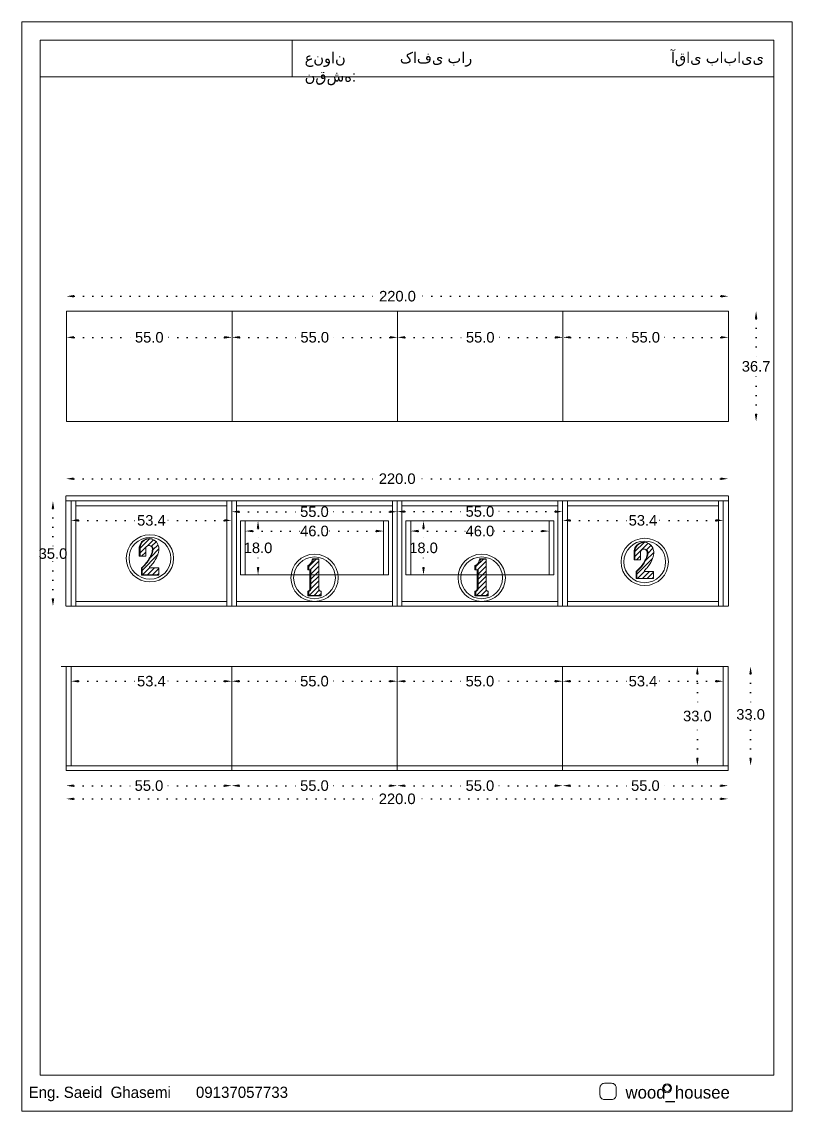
# Model space of a CAD drawing. Header units: inches. Extents: x -19 to 1866, y -551 to 977.
# Drawn here: x 408 to 664.1, y -473.8 to -111.6 of the extents above; entities that cross this region are included whole.
import ezdxf

# ---------------------------------------------------------------- set-up
doc = ezdxf.new("R2010")
doc.units = ezdxf.units.IN
doc.header["$MEASUREMENT"] = 0
doc.linetypes.add('ACAD_ISO07W100', pattern=[3, 0, -3])
doc.styles.get("Standard").update_dxf_attribs({"font": 'arial.ttf'})
doc.dimstyles.get("Standard").update_dxf_attribs({"dimtxt": 3.5, "dimasz": 2.5, "dimexe": 0.18, "dimexo": 0.0625, "dimgap": 0.09, "dimtad": 0, "dimtih": 1, "dimtoh": 1, "dimdec": 1, "dimzin": 0, "dimdsep": 46, "dimtxsty": 'Standard', "dimcen": 0.09, "dimse1": 1, "dimse2": 1, "dimadec": 0, "dimazin": 0, "dimtfac": 1, "dimtdec": 1, "dimtix": 1, "dimtofl": 0, "dimtmove": 0, "dimatfit": 3, "dimfxl": 1, "dimtolj": 1, "dimtzin": 0, "dimarcsym": 0})

# ---------------------------------------------------------------- blocks, each defined once
blk = doc.blocks.new('*D97')
at = {"color": 0, "linetype": 'ACAD_ISO07W100', "lineweight": -2, "transparency": 16777216}
for p, q in [((632.55, -328.42), (632.55, -340.54)), ((632.55, -356.42), (632.55, -344.3))]:
    blk.add_line(p, q, dxfattribs=at)
at = {"color": 0, "transparency": 16777216}
for points in [[(632.13, -328.42), (632.96, -328.42), (632.55, -325.92)], [(632.13, -356.42), (632.96, -356.42), (632.55, -358.92)]]:
    blk.add_solid(points, dxfattribs=at)
at = {"layer": 'Defpoints', "color": 0, "transparency": 16777216}
for p in [(642.77, -325.92), (632.55, -358.92), (642.77, -358.92)]:
    blk.add_point(p, dxfattribs=at)
at = {"color": 0, "lineweight": 20, "transparency": 16777216, "insert": (632.55, -342.42), "char_height": 3.5, "attachment_point": 5}
blk.add_mtext('\\A1;33.0', dxfattribs=at)
blk = doc.blocks.new('*D98')
at = {"color": 0, "linetype": 'ACAD_ISO07W100', "lineweight": -2, "transparency": 16777216}
for p, q in [((650.24, -328.42), (650.24, -339.99)), ((650.24, -356.42), (650.24, -343.75))]:
    blk.add_line(p, q, dxfattribs=at)
at = {"color": 0, "transparency": 16777216}
for points in [[(649.83, -328.42), (650.66, -328.42), (650.24, -325.92)], [(649.83, -356.42), (650.66, -356.42), (650.24, -358.92)]]:
    blk.add_solid(points, dxfattribs=at)
at = {"layer": 'Defpoints', "color": 0, "transparency": 16777216}
for p in [(642.77, -325.92), (642.77, -358.92), (650.24, -358.92)]:
    blk.add_point(p, dxfattribs=at)
at = {"color": 0, "lineweight": 20, "transparency": 16777216, "insert": (650.24, -341.87), "char_height": 3.5, "attachment_point": 5}
blk.add_mtext('\\A1;33.0', dxfattribs=at)
blk = doc.blocks.new('*D99')
at = {"color": 0, "linetype": 'ACAD_ISO07W100', "lineweight": -2, "transparency": 16777216}
for p, q in [((425.27, -263.53), (526.75, -263.53)), ((640.27, -263.53), (538.79, -263.53))]:
    blk.add_line(p, q, dxfattribs=at)
at = {"color": 0, "transparency": 16777216}
for points in [[(425.27, -263.11), (425.27, -263.95), (422.77, -263.53)], [(640.27, -263.11), (640.27, -263.95), (642.77, -263.53)]]:
    blk.add_solid(points, dxfattribs=at)
at = {"layer": 'Defpoints', "color": 0, "transparency": 16777216}
for p in [(642.77, -263.53), (422.77, -269.22), (642.77, -269.22)]:
    blk.add_point(p, dxfattribs=at)
at = {"color": 0, "lineweight": 20, "transparency": 16777216, "insert": (532.77, -263.53), "char_height": 3.5, "attachment_point": 5}
blk.add_mtext('\\A1;220.0', dxfattribs=at)
blk = doc.blocks.new('*D103')
at = {"color": 0, "linetype": 'ACAD_ISO07W100', "lineweight": -2, "transparency": 16777216}
for p, q in [((418.36, -273.42), (418.36, -286.54)), ((418.36, -303.42), (418.36, -290.3))]:
    blk.add_line(p, q, dxfattribs=at)
at = {"color": 0, "transparency": 16777216}
for points in [[(417.94, -273.42), (418.77, -273.42), (418.36, -270.92)], [(417.94, -303.42), (418.77, -303.42), (418.36, -305.92)]]:
    blk.add_solid(points, dxfattribs=at)
at = {"layer": 'Defpoints', "color": 0, "transparency": 16777216}
for p in [(418.36, -270.92), (422.67, -270.92), (422.67, -305.92)]:
    blk.add_point(p, dxfattribs=at)
at = {"color": 0, "lineweight": 20, "transparency": 16777216, "insert": (418.36, -288.42), "char_height": 3.5, "attachment_point": 5}
blk.add_mtext('\\A1;35.0', dxfattribs=at)
blk = doc.blocks.new('*D104')
at = {"color": 0, "linetype": 'ACAD_ISO07W100', "lineweight": -2, "transparency": 16777216}
for p, q in [((425.27, -369.95), (526.75, -369.95)), ((640.27, -369.95), (538.79, -369.95))]:
    blk.add_line(p, q, dxfattribs=at)
at = {"color": 0, "transparency": 16777216}
for points in [[(425.27, -369.53), (425.27, -370.36), (422.77, -369.95)], [(640.27, -369.53), (640.27, -370.36), (642.77, -369.95)]]:
    blk.add_solid(points, dxfattribs=at)
at = {"layer": 'Defpoints', "color": 0, "transparency": 16777216}
for p in [(422.77, -360.52), (642.77, -360.52), (642.77, -369.95)]:
    blk.add_point(p, dxfattribs=at)
at = {"color": 0, "lineweight": 20, "transparency": 16777216, "insert": (532.77, -369.95), "char_height": 3.5, "attachment_point": 5}
blk.add_mtext('\\A1;220.0', dxfattribs=at)
blk = doc.blocks.new('*D105')
at = {"color": 0, "linetype": 'ACAD_ISO07W100', "lineweight": -2, "transparency": 16777216}
for p, q in [((590.27, -277.37), (609.84, -277.37)), ((638.67, -277.37), (619.1, -277.37))]:
    blk.add_line(p, q, dxfattribs=at)
at = {"color": 0, "transparency": 16777216}
for points in [[(590.27, -276.95), (590.27, -277.78), (587.77, -277.37)], [(638.67, -276.95), (638.67, -277.78), (641.17, -277.37)]]:
    blk.add_solid(points, dxfattribs=at)
at = {"layer": 'Defpoints', "color": 0, "transparency": 16777216}
for p in [(587.77, -270.92), (641.17, -270.92), (641.17, -277.37)]:
    blk.add_point(p, dxfattribs=at)
at = {"color": 0, "lineweight": 20, "transparency": 16777216, "insert": (614.47, -277.37), "char_height": 3.5, "attachment_point": 5}
blk.add_mtext('\\A1;53.4', dxfattribs=at)
blk = doc.blocks.new('*D106')
at = {"color": 0, "linetype": 'ACAD_ISO07W100', "lineweight": -2, "transparency": 16777216}
for p, q in [((426.87, -277.37), (446.44, -277.37)), ((475.27, -277.37), (455.7, -277.37))]:
    blk.add_line(p, q, dxfattribs=at)
at = {"color": 0, "transparency": 16777216}
for points in [[(426.87, -276.95), (426.87, -277.78), (424.37, -277.37)], [(475.27, -276.95), (475.27, -277.78), (477.77, -277.37)]]:
    blk.add_solid(points, dxfattribs=at)
at = {"layer": 'Defpoints', "color": 0, "transparency": 16777216}
for p in [(424.37, -270.92), (477.77, -270.92), (424.37, -277.37)]:
    blk.add_point(p, dxfattribs=at)
at = {"color": 0, "lineweight": 20, "transparency": 16777216, "insert": (451.07, -277.37), "char_height": 3.5, "attachment_point": 5}
blk.add_mtext('\\A1;53.4', dxfattribs=at)
blk = doc.blocks.new('*D107')
at = {"color": 0, "linetype": 'ACAD_ISO07W100', "lineweight": -2, "transparency": 16777216}
for p, q in [((480.27, -274.49), (500.64, -274.49)), ((530.27, -274.49), (509.9, -274.49))]:
    blk.add_line(p, q, dxfattribs=at)
at = {"color": 0, "transparency": 16777216}
for points in [[(480.27, -274.08), (480.27, -274.91), (477.77, -274.49)], [(530.27, -274.08), (530.27, -274.91), (532.77, -274.49)]]:
    blk.add_solid(points, dxfattribs=at)
at = {"layer": 'Defpoints', "color": 0, "transparency": 16777216}
for p in [(477.77, -270.92), (532.77, -270.92), (532.77, -274.49)]:
    blk.add_point(p, dxfattribs=at)
at = {"color": 0, "lineweight": 20, "transparency": 16777216, "insert": (505.27, -274.49), "char_height": 3.5, "attachment_point": 5}
blk.add_mtext('\\A1;55.0', dxfattribs=at)
blk = doc.blocks.new('*D108')
at = {"color": 0, "linetype": 'ACAD_ISO07W100', "lineweight": -2, "transparency": 16777216}
for p, q in [((535.27, -274.44), (555.64, -274.44)), ((585.27, -274.44), (564.9, -274.44))]:
    blk.add_line(p, q, dxfattribs=at)
at = {"color": 0, "transparency": 16777216}
for points in [[(535.27, -274.03), (535.27, -274.86), (532.77, -274.44)], [(585.27, -274.03), (585.27, -274.86), (587.77, -274.44)]]:
    blk.add_solid(points, dxfattribs=at)
at = {"layer": 'Defpoints', "color": 0, "transparency": 16777216}
for p in [(532.77, -270.92), (587.77, -270.92), (587.77, -274.44)]:
    blk.add_point(p, dxfattribs=at)
at = {"color": 0, "lineweight": 20, "transparency": 16777216, "insert": (560.27, -274.44), "char_height": 3.5, "attachment_point": 5}
blk.add_mtext('\\A1;55.0', dxfattribs=at)
blk = doc.blocks.new('*D109')
at = {"color": 0, "linetype": 'ACAD_ISO07W100', "lineweight": -2, "transparency": 16777216}
for p, q in [((486.52, -280.02), (486.52, -284.65)), ((486.52, -293.02), (486.52, -288.4))]:
    blk.add_line(p, q, dxfattribs=at)
at = {"color": 0, "transparency": 16777216}
for points in [[(486.11, -280.02), (486.94, -280.02), (486.52, -277.52)], [(486.11, -293.02), (486.94, -293.02), (486.52, -295.52)]]:
    blk.add_solid(points, dxfattribs=at)
at = {"layer": 'Defpoints', "color": 0, "transparency": 16777216}
for p in [(482.27, -277.52), (486.52, -277.52), (482.27, -295.52)]:
    blk.add_point(p, dxfattribs=at)
at = {"color": 0, "lineweight": 20, "transparency": 16777216, "insert": (486.52, -286.52), "char_height": 3.5, "attachment_point": 5}
blk.add_mtext('\\A1;18.0', dxfattribs=at)
blk = doc.blocks.new('*D110')
at = {"color": 0, "linetype": 'ACAD_ISO07W100', "lineweight": -2, "transparency": 16777216}
for p, q in [((484.77, -280.92), (500.57, -280.92)), ((525.77, -280.92), (509.97, -280.92))]:
    blk.add_line(p, q, dxfattribs=at)
at = {"color": 0, "transparency": 16777216}
for points in [[(484.77, -280.5), (484.77, -281.33), (482.27, -280.92)], [(525.77, -280.5), (525.77, -281.33), (528.27, -280.92)]]:
    blk.add_solid(points, dxfattribs=at)
at = {"layer": 'Defpoints', "color": 0, "transparency": 16777216}
for p in [(482.27, -277.52), (528.27, -277.52), (528.27, -280.92)]:
    blk.add_point(p, dxfattribs=at)
at = {"color": 0, "lineweight": 20, "transparency": 16777216, "insert": (505.27, -280.92), "char_height": 3.5, "attachment_point": 5}
blk.add_mtext('\\A1;46.0', dxfattribs=at)
blk = doc.blocks.new('*D111')
at = {"color": 0, "linetype": 'ACAD_ISO07W100', "lineweight": -2, "transparency": 16777216}
for p, q in [((541.52, -280.02), (541.52, -284.65)), ((541.52, -293.02), (541.52, -288.4))]:
    blk.add_line(p, q, dxfattribs=at)
at = {"color": 0, "transparency": 16777216}
for points in [[(541.11, -280.02), (541.94, -280.02), (541.52, -277.52)], [(541.11, -293.02), (541.94, -293.02), (541.52, -295.52)]]:
    blk.add_solid(points, dxfattribs=at)
at = {"layer": 'Defpoints', "color": 0, "transparency": 16777216}
for p in [(537.27, -277.52), (541.52, -277.52), (537.27, -295.52)]:
    blk.add_point(p, dxfattribs=at)
at = {"color": 0, "lineweight": 20, "transparency": 16777216, "insert": (541.52, -286.52), "char_height": 3.5, "attachment_point": 5}
blk.add_mtext('\\A1;18.0', dxfattribs=at)
blk = doc.blocks.new('*D112')
at = {"color": 0, "linetype": 'ACAD_ISO07W100', "lineweight": -2, "transparency": 16777216}
for p, q in [((539.77, -280.92), (555.57, -280.92)), ((580.77, -280.92), (564.97, -280.92))]:
    blk.add_line(p, q, dxfattribs=at)
at = {"color": 0, "transparency": 16777216}
for points in [[(539.77, -280.5), (539.77, -281.33), (537.27, -280.92)], [(580.77, -280.5), (580.77, -281.33), (583.27, -280.92)]]:
    blk.add_solid(points, dxfattribs=at)
at = {"layer": 'Defpoints', "color": 0, "transparency": 16777216}
for p in [(537.27, -277.52), (583.27, -277.52), (583.27, -280.92)]:
    blk.add_point(p, dxfattribs=at)
at = {"color": 0, "lineweight": 20, "transparency": 16777216, "insert": (560.27, -280.92), "char_height": 3.5, "attachment_point": 5}
blk.add_mtext('\\A1;46.0', dxfattribs=at)
blk = doc.blocks.new('*D113')
at = {"color": 0, "linetype": 'ACAD_ISO07W100', "lineweight": -2, "transparency": 16777216}
for p, q in [((426.87, -330.83), (446.44, -330.83)), ((475.27, -330.83), (455.7, -330.83))]:
    blk.add_line(p, q, dxfattribs=at)
at = {"color": 0, "transparency": 16777216}
for points in [[(426.87, -330.42), (426.87, -331.25), (424.37, -330.83)], [(475.27, -330.42), (475.27, -331.25), (477.77, -330.83)]]:
    blk.add_solid(points, dxfattribs=at)
at = {"layer": 'Defpoints', "color": 0, "transparency": 16777216}
for p in [(424.37, -325.92), (477.77, -325.92), (477.77, -330.83)]:
    blk.add_point(p, dxfattribs=at)
at = {"color": 0, "lineweight": 20, "transparency": 16777216, "insert": (451.07, -330.83), "char_height": 3.5, "attachment_point": 5}
blk.add_mtext('\\A1;53.4', dxfattribs=at)
blk = doc.blocks.new('*D114')
at = {"color": 0, "linetype": 'ACAD_ISO07W100', "lineweight": -2, "transparency": 16777216}
for p, q in [((480.27, -330.83), (500.64, -330.83)), ((530.27, -330.83), (509.9, -330.83))]:
    blk.add_line(p, q, dxfattribs=at)
at = {"color": 0, "transparency": 16777216}
for points in [[(480.27, -330.42), (480.27, -331.25), (477.77, -330.83)], [(530.27, -330.42), (530.27, -331.25), (532.77, -330.83)]]:
    blk.add_solid(points, dxfattribs=at)
at = {"layer": 'Defpoints', "color": 0, "transparency": 16777216}
for p in [(477.77, -325.92), (532.77, -325.92), (532.77, -330.83)]:
    blk.add_point(p, dxfattribs=at)
at = {"color": 0, "lineweight": 20, "transparency": 16777216, "insert": (505.27, -330.83), "char_height": 3.5, "attachment_point": 5}
blk.add_mtext('\\A1;55.0', dxfattribs=at)
blk = doc.blocks.new('*D115')
at = {"color": 0, "linetype": 'ACAD_ISO07W100', "lineweight": -2, "transparency": 16777216}
for p, q in [((535.27, -330.83), (555.64, -330.83)), ((585.27, -330.83), (564.9, -330.83))]:
    blk.add_line(p, q, dxfattribs=at)
at = {"color": 0, "transparency": 16777216}
for points in [[(535.27, -330.42), (535.27, -331.25), (532.77, -330.83)], [(585.27, -330.42), (585.27, -331.25), (587.77, -330.83)]]:
    blk.add_solid(points, dxfattribs=at)
at = {"layer": 'Defpoints', "color": 0, "transparency": 16777216}
for p in [(532.77, -325.92), (587.77, -325.92), (587.77, -330.83)]:
    blk.add_point(p, dxfattribs=at)
at = {"color": 0, "lineweight": 20, "transparency": 16777216, "insert": (560.27, -330.83), "char_height": 3.5, "attachment_point": 5}
blk.add_mtext('\\A1;55.0', dxfattribs=at)
blk = doc.blocks.new('*D116')
at = {"color": 0, "linetype": 'ACAD_ISO07W100', "lineweight": -2, "transparency": 16777216}
for p, q in [((590.27, -330.83), (609.84, -330.83)), ((638.67, -330.83), (619.1, -330.83))]:
    blk.add_line(p, q, dxfattribs=at)
at = {"color": 0, "transparency": 16777216}
for points in [[(590.27, -330.42), (590.27, -331.25), (587.77, -330.83)], [(638.67, -330.42), (638.67, -331.25), (641.17, -330.83)]]:
    blk.add_solid(points, dxfattribs=at)
at = {"layer": 'Defpoints', "color": 0, "transparency": 16777216}
for p in [(587.77, -325.92), (641.17, -325.92), (641.17, -330.83)]:
    blk.add_point(p, dxfattribs=at)
at = {"color": 0, "lineweight": 20, "transparency": 16777216, "insert": (614.47, -330.83), "char_height": 3.5, "attachment_point": 5}
blk.add_mtext('\\A1;53.4', dxfattribs=at)
blk = doc.blocks.new('*D117')
at = {"color": 0, "linetype": 'ACAD_ISO07W100', "lineweight": -2, "transparency": 16777216}
for p, q in [((425.27, -365.56), (445.64, -365.56)), ((475.27, -365.56), (454.9, -365.56))]:
    blk.add_line(p, q, dxfattribs=at)
at = {"color": 0, "transparency": 16777216}
for points in [[(425.27, -365.14), (425.27, -365.98), (422.77, -365.56)], [(475.27, -365.14), (475.27, -365.98), (477.77, -365.56)]]:
    blk.add_solid(points, dxfattribs=at)
at = {"layer": 'Defpoints', "color": 0, "transparency": 16777216}
for p in [(422.77, -358.92), (477.77, -360.52), (477.77, -365.56)]:
    blk.add_point(p, dxfattribs=at)
at = {"color": 0, "lineweight": 20, "transparency": 16777216, "insert": (450.27, -365.56), "char_height": 3.5, "attachment_point": 5}
blk.add_mtext('\\A1;55.0', dxfattribs=at)
blk = doc.blocks.new('*D118')
at = {"color": 0, "linetype": 'ACAD_ISO07W100', "lineweight": -2, "transparency": 16777216}
for p, q in [((480.27, -365.56), (500.64, -365.56)), ((530.27, -365.56), (509.9, -365.56))]:
    blk.add_line(p, q, dxfattribs=at)
at = {"color": 0, "transparency": 16777216}
for points in [[(480.27, -365.14), (480.27, -365.98), (477.77, -365.56)], [(530.27, -365.14), (530.27, -365.98), (532.77, -365.56)]]:
    blk.add_solid(points, dxfattribs=at)
at = {"layer": 'Defpoints', "color": 0, "transparency": 16777216}
for p in [(477.77, -360.52), (532.77, -360.52), (532.77, -365.56)]:
    blk.add_point(p, dxfattribs=at)
at = {"color": 0, "lineweight": 20, "transparency": 16777216, "insert": (505.27, -365.56), "char_height": 3.5, "attachment_point": 5}
blk.add_mtext('\\A1;55.0', dxfattribs=at)
blk = doc.blocks.new('*D119')
at = {"color": 0, "linetype": 'ACAD_ISO07W100', "lineweight": -2, "transparency": 16777216}
for p, q in [((535.27, -365.56), (555.64, -365.56)), ((585.27, -365.56), (564.9, -365.56))]:
    blk.add_line(p, q, dxfattribs=at)
at = {"color": 0, "transparency": 16777216}
for points in [[(535.27, -365.14), (535.27, -365.98), (532.77, -365.56)], [(585.27, -365.14), (585.27, -365.98), (587.77, -365.56)]]:
    blk.add_solid(points, dxfattribs=at)
at = {"layer": 'Defpoints', "color": 0, "transparency": 16777216}
for p in [(532.77, -360.52), (587.77, -360.52), (587.77, -365.56)]:
    blk.add_point(p, dxfattribs=at)
at = {"color": 0, "lineweight": 20, "transparency": 16777216, "insert": (560.27, -365.56), "char_height": 3.5, "attachment_point": 5}
blk.add_mtext('\\A1;55.0', dxfattribs=at)
blk = doc.blocks.new('*D120')
at = {"color": 0, "linetype": 'ACAD_ISO07W100', "lineweight": -2, "transparency": 16777216}
for p, q in [((590.27, -365.56), (610.64, -365.56)), ((640.27, -365.56), (619.9, -365.56))]:
    blk.add_line(p, q, dxfattribs=at)
at = {"color": 0, "transparency": 16777216}
for points in [[(590.27, -365.14), (590.27, -365.98), (587.77, -365.56)], [(640.27, -365.14), (640.27, -365.98), (642.77, -365.56)]]:
    blk.add_solid(points, dxfattribs=at)
at = {"layer": 'Defpoints', "color": 0, "transparency": 16777216}
for p in [(587.77, -360.52), (642.77, -360.52), (642.77, -365.56)]:
    blk.add_point(p, dxfattribs=at)
at = {"color": 0, "lineweight": 20, "transparency": 16777216, "insert": (615.27, -365.56), "char_height": 3.5, "attachment_point": 5}
blk.add_mtext('\\A1;55.0', dxfattribs=at)
blk = doc.blocks.new('*D129')
at = {"color": 0, "linetype": 'ACAD_ISO07W100', "lineweight": -2, "transparency": 16777216}
for p, q in [((425.37, -216.52), (445.74, -216.52)), ((475.37, -216.52), (455, -216.52))]:
    blk.add_line(p, q, dxfattribs=at)
at = {"color": 0, "transparency": 16777216}
for points in [[(425.37, -216.1), (425.37, -216.93), (422.87, -216.52)], [(475.37, -216.1), (475.37, -216.93), (477.87, -216.52)]]:
    blk.add_solid(points, dxfattribs=at)
at = {"layer": 'Defpoints', "color": 0, "transparency": 16777216}
for p in [(422.87, -207.82), (477.87, -207.82), (477.87, -216.52)]:
    blk.add_point(p, dxfattribs=at)
at = {"color": 0, "lineweight": 20, "transparency": 16777216, "insert": (450.37, -216.52), "char_height": 3.5, "attachment_point": 5}
blk.add_mtext('\\A1;55.0', dxfattribs=at)
blk = doc.blocks.new('*D130')
at = {"color": 0, "linetype": 'ACAD_ISO07W100', "lineweight": -2, "transparency": 16777216}
for p, q in [((480.37, -216.52), (500.74, -216.52)), ((530.37, -216.52), (510, -216.52))]:
    blk.add_line(p, q, dxfattribs=at)
at = {"color": 0, "transparency": 16777216}
for points in [[(480.37, -216.1), (480.37, -216.93), (477.87, -216.52)], [(530.37, -216.1), (530.37, -216.93), (532.87, -216.52)]]:
    blk.add_solid(points, dxfattribs=at)
at = {"layer": 'Defpoints', "color": 0, "transparency": 16777216}
for p in [(477.87, -207.82), (532.87, -207.82), (477.87, -216.52)]:
    blk.add_point(p, dxfattribs=at)
at = {"color": 0, "lineweight": 20, "transparency": 16777216, "insert": (505.37, -216.52), "char_height": 3.5, "attachment_point": 5}
blk.add_mtext('\\A1;55.0', dxfattribs=at)
blk = doc.blocks.new('*D131')
at = {"color": 0, "linetype": 'ACAD_ISO07W100', "lineweight": -2, "transparency": 16777216}
for p, q in [((535.37, -216.52), (555.74, -216.52)), ((585.37, -216.52), (565, -216.52))]:
    blk.add_line(p, q, dxfattribs=at)
at = {"color": 0, "transparency": 16777216}
for points in [[(535.37, -216.1), (535.37, -216.93), (532.87, -216.52)], [(585.37, -216.1), (585.37, -216.93), (587.87, -216.52)]]:
    blk.add_solid(points, dxfattribs=at)
at = {"layer": 'Defpoints', "color": 0, "transparency": 16777216}
for p in [(532.87, -207.82), (587.87, -207.82), (532.87, -216.52)]:
    blk.add_point(p, dxfattribs=at)
at = {"color": 0, "lineweight": 20, "transparency": 16777216, "insert": (560.37, -216.52), "char_height": 3.5, "attachment_point": 5}
blk.add_mtext('\\A1;55.0', dxfattribs=at)
blk = doc.blocks.new('*D132')
at = {"color": 0, "linetype": 'ACAD_ISO07W100', "lineweight": -2, "transparency": 16777216}
for p, q in [((590.37, -216.52), (610.74, -216.52)), ((640.37, -216.52), (620, -216.52))]:
    blk.add_line(p, q, dxfattribs=at)
at = {"color": 0, "transparency": 16777216}
for points in [[(590.37, -216.1), (590.37, -216.93), (587.87, -216.52)], [(640.37, -216.1), (640.37, -216.93), (642.87, -216.52)]]:
    blk.add_solid(points, dxfattribs=at)
at = {"layer": 'Defpoints', "color": 0, "transparency": 16777216}
for p in [(587.87, -207.82), (642.87, -207.82), (642.87, -216.52)]:
    blk.add_point(p, dxfattribs=at)
at = {"color": 0, "lineweight": 20, "transparency": 16777216, "insert": (615.37, -216.52), "char_height": 3.5, "attachment_point": 5}
blk.add_mtext('\\A1;55.0', dxfattribs=at)
blk = doc.blocks.new('*D133')
at = {"color": 0, "linetype": 'ACAD_ISO07W100', "lineweight": -2, "transparency": 16777216}
for p, q in [((652.07, -210.32), (652.07, -224.3)), ((652.07, -242.02), (652.07, -228.05))]:
    blk.add_line(p, q, dxfattribs=at)
at = {"color": 0, "transparency": 16777216}
for points in [[(651.65, -210.32), (652.48, -210.32), (652.07, -207.82)], [(651.65, -242.02), (652.48, -242.02), (652.07, -244.52)]]:
    blk.add_solid(points, dxfattribs=at)
at = {"layer": 'Defpoints', "color": 0, "transparency": 16777216}
for p in [(642.87, -207.82), (652.07, -207.82), (642.87, -244.52)]:
    blk.add_point(p, dxfattribs=at)
at = {"color": 0, "lineweight": 20, "transparency": 16777216, "insert": (652.07, -226.17), "char_height": 3.5, "attachment_point": 5}
blk.add_mtext('\\A1;36.7', dxfattribs=at)
blk = doc.blocks.new('*D134')
at = {"color": 0, "linetype": 'ACAD_ISO07W100', "lineweight": -2, "transparency": 16777216}
for p, q in [((425.37, -202.85), (526.85, -202.85)), ((640.37, -202.85), (538.89, -202.85))]:
    blk.add_line(p, q, dxfattribs=at)
at = {"color": 0, "transparency": 16777216}
for points in [[(425.37, -202.44), (425.37, -203.27), (422.87, -202.85)], [(640.37, -202.44), (640.37, -203.27), (642.87, -202.85)]]:
    blk.add_solid(points, dxfattribs=at)
at = {"layer": 'Defpoints', "color": 0, "transparency": 16777216}
for p in [(642.87, -202.85), (422.87, -207.82), (642.87, -207.82)]:
    blk.add_point(p, dxfattribs=at)
at = {"color": 0, "lineweight": 20, "transparency": 16777216, "insert": (532.87, -202.85), "char_height": 3.5, "attachment_point": 5}
blk.add_mtext('\\A1;220.0', dxfattribs=at)

msp = doc.modelspace()

# ---------------------------------------------------------------- hatches: boundary and pattern name
at = {"lineweight": 20}
h = msp.add_hatch(dxfattribs=at)
h.set_pattern_fill('ANSI31', color=256, scale=9.218651)
h.set_pattern_definition([(45, (-278.4544, 255.5321), (-0.8148213, 0.8148213), [])])
h.paths.add_polyline_path([(453.5, -293.19), (450.47, -293.19), (450.47, -292.84), (450.78, -292.54), (451.07, -292.23), (451.36, -291.91), (451.63, -291.58), (451.89, -291.24), (452.13, -290.88), (452.36, -290.52), (452.57, -290.15), (452.77, -289.77), (452.95, -289.38), (453.12, -288.98), (453.17, -288.83), (453.27, -288.58), (453.35, -288.33), (453.41, -288.07), (453.47, -287.81), (453.51, -287.55), (453.54, -287.29), (453.55, -287.02), (453.55, -286.76), (453.53, -286.5), (453.5, -286.23), (453.25, -285.34), (452.75, -284.55), (452.05, -283.93), (451.29, -283.58), (450.49, -283.47), (449.58, -283.6), (448.74, -283.99), (448.04, -284.59), (447.55, -285.37), (447.29, -286.26), (447.3, -287.19), (447.3, -289.31), (449.2, -289.31), (449.2, -286.52), (449.38, -286.18), (449.63, -285.94), (449.94, -285.79), (450.28, -285.73), (450.49, -285.77), (450.62, -285.79), (450.62, -285.79), (450.83, -285.82), (451.13, -285.97), (451.37, -286.21), (451.53, -286.51), (451.6, -286.85), (451.6, -287.06), (451.59, -287.28), (451.56, -287.49), (451.53, -287.71), (451.49, -287.92), (451.44, -288.13), (451.38, -288.33), (451.31, -288.54), (451.23, -288.74), (451.14, -288.93), (451.04, -289.16), (450.83, -289.57), (450.61, -289.97), (450.37, -290.37), (450.12, -290.75), (449.85, -291.13), (449.57, -291.5), (449.27, -291.85), (448.97, -292.2), (448.65, -292.53), (448.32, -292.85), (447.97, -293.16), (447.97, -295.51), (453.5, -295.51)])
h = msp.add_hatch(dxfattribs=at)
h.set_pattern_fill('ANSI31', color=256, scale=9.218651)
h.set_pattern_definition([(45, (-113.9599, 254.3544), (-0.8148213, 0.8148213), [])])
h.paths.add_polyline_path([(618, -294.37), (614.96, -294.37), (614.96, -294.01), (615.27, -293.72), (615.57, -293.41), (615.85, -293.09), (616.12, -292.76), (616.38, -292.41), (616.62, -292.06), (616.85, -291.7), (617.07, -291.33), (617.26, -290.95), (617.45, -290.56), (617.61, -290.16), (617.67, -290.01), (617.76, -289.76), (617.84, -289.51), (617.91, -289.25), (617.96, -288.99), (618, -288.73), (618.03, -288.47), (618.04, -288.2), (618.04, -287.94), (618.03, -287.67), (618, -287.41), (617.74, -286.51), (617.24, -285.73), (616.54, -285.11), (615.78, -284.76), (614.98, -284.65), (614.07, -284.78), (613.23, -285.16), (612.54, -285.77), (612.04, -286.55), (611.79, -287.44), (611.8, -288.36), (611.8, -290.49), (613.7, -290.49), (613.7, -287.69), (613.88, -287.36), (614.12, -287.12), (614.43, -286.96), (614.77, -286.91), (614.98, -286.95), (615.11, -286.96), (615.12, -286.97), (615.32, -287), (615.62, -287.15), (615.87, -287.39), (616.03, -287.69), (616.09, -288.03), (616.09, -288.24), (616.08, -288.46), (616.06, -288.67), (616.03, -288.88), (615.99, -289.1), (615.94, -289.3), (615.87, -289.51), (615.8, -289.71), (615.72, -289.91), (615.63, -290.11), (615.53, -290.33), (615.32, -290.75), (615.1, -291.15), (614.86, -291.54), (614.61, -291.93), (614.34, -292.31), (614.06, -292.67), (613.77, -293.03), (613.46, -293.37), (613.14, -293.71), (612.81, -294.03), (612.47, -294.33), (612.47, -296.68), (618, -296.68)])
h = msp.add_hatch(dxfattribs=at)
h.set_pattern_fill('ANSI31', color=256, scale=9.218651)
h.set_pattern_definition([(45, (-242.491, 248.8321), (-0.8148213, 0.8148213), [])])
h.paths.add_polyline_path([(507.28, -300.92), (507.18, -300.88), (507.1, -300.82), (507.02, -300.76), (506.95, -300.69), (506.89, -300.61), (506.84, -300.52), (506.8, -300.43), (506.77, -300.33), (506.75, -300.24), (506.75, -300.14), (506.75, -290.21), (504.88, -290.21), (504.86, -290.44), (504.81, -290.67), (504.74, -290.89), (504.66, -291.11), (504.55, -291.32), (504.43, -291.52), (504.29, -291.71), (504.13, -291.88), (503.96, -292.04), (503.78, -292.19), (503.59, -292.32), (503.38, -292.43), (503.38, -293.83), (503.79, -293.83), (504.1, -293.86), (504.1, -300.1), (504.08, -300.19), (504.06, -300.29), (504.03, -300.38), (503.98, -300.47), (503.93, -300.55), (503.87, -300.63), (503.81, -300.7), (503.73, -300.76), (503.65, -300.81), (503.57, -300.86), (503.48, -300.9), (503.38, -300.92), (503.38, -302.35), (507.47, -302.35), (507.47, -300.97), (507.37, -300.95)])
h = msp.add_hatch(dxfattribs=at)
h.set_pattern_fill('ANSI31', color=256, scale=9.218651)
h.set_pattern_definition([(45, (-186.9299, 248.8321), (-0.8148213, 0.8148213), [])])
h.paths.add_polyline_path([(562.84, -300.92), (562.75, -300.88), (562.66, -300.82), (562.58, -300.76), (562.51, -300.69), (562.45, -300.61), (562.4, -300.52), (562.36, -300.43), (562.33, -300.33), (562.31, -300.24), (562.31, -300.14), (562.31, -290.21), (560.45, -290.21), (560.42, -290.44), (560.37, -290.67), (560.3, -290.89), (560.22, -291.11), (560.11, -291.32), (559.99, -291.52), (559.85, -291.71), (559.7, -291.88), (559.53, -292.04), (559.34, -292.19), (559.15, -292.32), (558.94, -292.43), (558.94, -293.83), (559.35, -293.83), (559.66, -293.86), (559.66, -300.1), (559.64, -300.19), (559.62, -300.29), (559.59, -300.38), (559.55, -300.47), (559.49, -300.55), (559.43, -300.63), (559.37, -300.7), (559.29, -300.76), (559.21, -300.81), (559.13, -300.86), (559.04, -300.9), (558.94, -300.92), (558.94, -302.35), (563.03, -302.35), (563.03, -300.97), (562.93, -300.95)])

# ---------------------------------------------------------------- linework, layer by layer
for p, q in [((422.87, -207.82), (642.87, -207.82)), ((422.87, -244.52), (422.87, -207.82)), ((477.87, -244.52), (477.87, -207.82)), ((532.87, -244.52), (532.87, -207.82)), ((587.87, -244.52), (587.87, -207.82)), ((642.87, -207.82), (642.87, -244.52)), ((642.87, -244.52), (422.87, -244.52)), ((422.67, -305.92), (422.67, -269.22)), ((422.77, -269.22), (642.77, -269.22)), ((422.77, -270.92), (642.77, -270.92)), ((424.37, -305.92), (424.37, -270.92)), ((425.97, -305.92), (425.97, -270.92)), ((476.17, -305.92), (476.17, -270.92)), ((477.77, -305.92), (477.77, -270.92)), ((479.37, -305.92), (479.37, -270.92)), ((531.17, -305.92), (531.17, -270.92)), ((532.77, -305.92), (532.77, -270.92)), ((534.37, -305.92), (534.37, -270.92)), ((586.17, -305.92), (586.17, -270.92)), ((587.77, -305.92), (587.77, -270.92)), ((589.37, -305.92), (589.37, -270.92)), ((639.57, -270.92), (639.57, -305.92)), ((641.17, -270.92), (641.17, -305.92)), ((642.87, -269.22), (642.87, -305.92)), ((426.07, -272.52), (476.17, -272.52)), ((479.37, -272.52), (531.17, -272.52)), ((534.37, -272.52), (586.17, -272.52)), ((589.37, -272.52), (639.47, -272.52)), ((480.67, -277.52), (529.87, -277.52)), ((480.67, -295.52), (480.67, -277.52)), ((482.27, -295.52), (482.27, -277.52)), ((528.27, -295.52), (528.27, -277.52)), ((529.87, -295.52), (529.87, -277.52)), ((535.67, -277.52), (584.87, -277.52)), ((535.67, -295.52), (535.67, -277.52)), ((537.27, -295.52), (537.27, -277.52)), ((583.27, -295.52), (583.27, -277.52)), ((584.87, -295.52), (584.87, -277.52)), ((503.38, -292.43), (503.38, -293.83)), ((558.94, -292.43), (558.94, -293.83)), ((480.67, -295.52), (529.87, -295.52)), ((535.67, -295.52), (584.87, -295.52)), ((503.38, -302.35), (507.47, -302.35)), ((558.94, -302.35), (563.03, -302.35)), ((642.77, -305.92), (422.77, -305.92)), ((476.17, -304.32), (426.07, -304.32)), ((531.17, -304.32), (479.37, -304.32)), ((586.17, -304.32), (534.37, -304.32)), ((639.47, -304.32), (589.37, -304.32)), ((642.77, -325.92), (421.07, -325.92)), ((422.77, -360.52), (422.77, -325.92)), ((424.37, -358.92), (424.37, -325.92)), ((477.77, -360.52), (477.77, -325.92)), ((532.77, -360.52), (532.77, -325.92)), ((587.77, -360.52), (587.77, -325.92)), ((641.17, -325.92), (641.17, -358.92)), ((642.77, -325.92), (642.77, -360.52)), ((642.77, -358.92), (422.77, -358.92)), ((642.77, -360.52), (422.77, -360.52))]:
    msp.add_line(p, q, dxfattribs=at)
for points in [[(408, -111.62), (408, -473.78), (664.07, -473.78), (664.07, -111.62)], [(414.09, -117.71), (414.09, -461.85), (657.98, -461.85), (657.98, -117.71)], [(497.84, -129.91), (414.09, -129.91), (414.09, -117.71), (497.84, -117.71)], [(497.84, -129.91), (657.98, -129.91), (657.98, -117.71), (497.84, -117.71)]]:
    msp.add_lwpolyline(points, close=True, dxfattribs=at)
for points in [[(447.06, -289.31), (447.06, -287.16), (447.05, -286.23), (447.31, -285.34), (447.81, -284.55), (448.51, -283.93), (449.35, -283.54), (450.28, -283.41), (451.2, -283.54), (451.29, -283.58), (452.05, -283.93), (452.75, -284.55), (453.25, -285.34), (453.5, -286.23), (453.53, -286.5), (453.55, -286.76), (453.55, -287.02), (453.54, -287.29), (453.51, -287.55), (453.47, -287.81), (453.41, -288.07), (453.35, -288.33), (453.27, -288.58), (453.17, -288.83), (453.12, -288.98), (452.95, -289.38), (452.77, -289.77), (452.57, -290.15), (452.36, -290.52), (452.13, -290.88), (451.89, -291.24), (451.63, -291.58), (451.36, -291.91), (451.07, -292.23), (450.78, -292.54), (450.47, -292.84), (450.47, -293.19), (453.5, -293.19), (453.5, -295.51), (453.5, -295.57), (447.74, -295.57)], [(447.06, -289.31), (447.3, -289.31), (449.2, -289.31), (449.2, -286.58), (449.22, -286.48), (449.38, -286.18), (449.63, -285.94), (449.94, -285.79), (450.28, -285.73), (450.49, -285.77), (450.62, -285.79), (450.62, -285.79)], [(447.3, -289.31), (447.3, -287.19), (447.29, -286.26), (447.55, -285.37), (448.04, -284.59), (448.74, -283.99), (449.58, -283.6), (450.49, -283.47), (451.29, -283.58)], [(451.17, -286.18), (450.92, -285.94), (450.62, -285.79), (450.83, -285.82), (451.13, -285.97), (451.37, -286.21), (451.53, -286.51), (451.6, -286.85), (451.6, -287.06), (451.59, -287.28), (451.56, -287.49), (451.53, -287.71), (451.49, -287.92), (451.44, -288.13), (451.38, -288.33), (451.31, -288.54), (451.23, -288.74), (451.14, -288.93), (451.04, -289.16), (450.83, -289.57), (450.61, -289.97), (450.37, -290.37), (450.12, -290.75), (449.85, -291.13), (449.57, -291.5), (449.27, -291.85), (448.97, -292.2), (448.65, -292.53), (448.32, -292.85), (447.97, -293.16)], [(611.55, -290.49), (611.55, -288.34), (611.55, -287.41), (611.8, -286.51), (612.3, -285.73), (613, -285.11), (613.85, -284.72), (614.77, -284.59), (615.69, -284.72), (615.78, -284.76), (616.54, -285.11), (617.24, -285.73), (617.74, -286.51), (618, -287.41), (618.03, -287.67), (618.04, -287.94), (618.04, -288.2), (618.03, -288.47), (618, -288.73), (617.96, -288.99), (617.91, -289.25), (617.84, -289.51), (617.76, -289.76), (617.67, -290.01), (617.61, -290.16), (617.45, -290.56), (617.26, -290.95), (617.07, -291.33), (616.85, -291.7), (616.62, -292.06), (616.38, -292.41), (616.12, -292.76), (615.85, -293.09), (615.57, -293.41), (615.27, -293.72), (614.96, -294.01), (614.96, -294.37), (618, -294.37), (618, -296.68), (618, -296.74), (612.23, -296.74)], [(611.8, -290.49), (611.8, -288.36), (611.79, -287.44), (612.04, -286.55), (612.54, -285.77), (613.23, -285.16), (614.07, -284.78), (614.98, -284.65), (615.78, -284.76)], [(451.17, -286.18), (451.33, -286.48), (451.39, -286.82), (451.39, -287.04), (451.38, -287.26), (451.36, -287.47), (451.33, -287.69), (451.29, -287.9), (451.24, -288.12), (451.18, -288.32), (451.1, -288.53), (451.02, -288.73), (450.93, -288.93), (450.83, -289.15), (450.62, -289.57), (450.39, -289.98), (450.15, -290.38), (449.9, -290.77), (449.63, -291.15), (449.35, -291.52), (449.05, -291.88), (448.74, -292.22), (448.42, -292.56), (448.08, -292.88), (447.74, -293.19), (447.74, -295.57), (447.97, -295.51), (453.5, -295.51)], [(611.55, -290.49), (611.8, -290.49), (613.7, -290.49), (613.7, -287.76), (613.72, -287.66), (613.88, -287.36), (614.12, -287.12), (614.43, -286.96), (614.77, -286.91), (614.98, -286.95), (615.11, -286.96), (615.12, -286.97)], [(615.67, -287.36), (615.83, -287.66), (615.89, -288), (615.89, -288.22), (615.88, -288.44), (615.86, -288.65), (615.83, -288.87), (615.79, -289.08), (615.73, -289.29), (615.67, -289.5), (615.6, -289.71), (615.52, -289.91), (615.43, -290.11), (615.32, -290.33), (615.11, -290.75), (614.89, -291.16), (614.65, -291.56), (614.39, -291.95), (614.13, -292.33), (613.84, -292.69), (613.55, -293.05), (613.24, -293.4), (612.91, -293.74), (612.58, -294.06), (612.23, -294.37), (612.23, -296.74), (612.47, -296.68), (618, -296.68)], [(615.67, -287.36), (615.42, -287.12), (615.12, -286.97), (615.32, -287), (615.62, -287.15), (615.87, -287.39), (616.03, -287.69), (616.09, -288.03), (616.09, -288.24), (616.08, -288.46), (616.06, -288.67), (616.03, -288.88), (615.99, -289.1), (615.94, -289.3), (615.87, -289.51), (615.8, -289.71), (615.72, -289.91), (615.63, -290.11), (615.53, -290.33), (615.32, -290.75), (615.1, -291.15), (614.86, -291.54), (614.61, -291.93), (614.34, -292.31), (614.06, -292.67), (613.77, -293.03), (613.46, -293.37), (613.14, -293.71), (612.81, -294.03), (612.47, -294.33)], [(447.74, -293.19), (447.97, -293.16), (447.97, -295.51)], [(503.07, -302.41), (507.47, -302.41), (507.47, -302.35), (507.47, -300.97), (507.37, -300.95), (507.28, -300.92), (507.18, -300.88), (507.1, -300.82), (507.02, -300.76), (506.95, -300.69), (506.89, -300.61), (506.84, -300.52), (506.8, -300.43), (506.77, -300.33), (506.75, -300.24), (506.75, -300.14), (506.75, -290.21), (506.75, -290.15), (504.58, -290.15), (504.56, -290.39), (504.51, -290.62), (504.44, -290.84), (504.35, -291.06), (504.25, -291.27), (504.12, -291.47), (503.98, -291.66), (503.83, -291.84), (503.65, -292), (503.47, -292.15), (503.27, -292.28), (503.07, -292.39), (503.07, -293.83), (503.38, -293.83), (503.79, -293.83), (503.79, -300.14), (503.77, -300.23), (503.75, -300.33), (503.72, -300.42), (503.68, -300.51), (503.62, -300.59), (503.56, -300.67), (503.49, -300.74), (503.42, -300.81), (503.34, -300.86), (503.25, -300.91), (503.16, -300.94), (503.07, -300.97), (503.07, -302.41), (503.38, -302.35), (503.38, -300.92), (503.48, -300.9), (503.57, -300.86), (503.65, -300.81), (503.73, -300.76), (503.81, -300.7), (503.87, -300.63), (503.93, -300.55), (503.98, -300.47), (504.03, -300.38), (504.06, -300.29), (504.08, -300.19), (504.1, -300.1), (504.1, -293.86), (503.79, -293.83)], [(503.07, -292.39), (503.38, -292.43), (503.59, -292.32), (503.78, -292.19), (503.96, -292.04), (504.13, -291.88), (504.29, -291.71), (504.43, -291.52), (504.55, -291.32), (504.66, -291.11), (504.74, -290.89), (504.81, -290.67), (504.86, -290.44), (504.88, -290.21)], [(504.58, -290.15), (504.88, -290.21), (506.75, -290.21)], [(558.63, -302.41), (563.03, -302.41), (563.03, -302.35), (563.03, -300.97), (562.93, -300.95), (562.84, -300.92), (562.75, -300.88), (562.66, -300.82), (562.58, -300.76), (562.51, -300.69), (562.45, -300.61), (562.4, -300.52), (562.36, -300.43), (562.33, -300.33), (562.31, -300.24), (562.31, -300.14), (562.31, -290.21), (562.31, -290.15), (560.14, -290.15), (560.12, -290.39), (560.07, -290.62), (560, -290.84), (559.91, -291.06), (559.81, -291.27), (559.68, -291.47), (559.54, -291.66), (559.39, -291.84), (559.22, -292), (559.03, -292.15), (558.83, -292.28), (558.63, -292.39), (558.63, -293.83), (558.94, -293.83), (559.35, -293.83), (559.35, -300.14), (559.34, -300.23), (559.31, -300.33), (559.28, -300.42), (559.24, -300.51), (559.18, -300.59), (559.12, -300.67), (559.06, -300.74), (558.98, -300.81), (558.9, -300.86), (558.81, -300.91), (558.72, -300.94), (558.63, -300.97), (558.63, -302.41), (558.94, -302.35), (558.94, -300.92), (559.04, -300.9), (559.13, -300.86), (559.21, -300.81), (559.29, -300.76), (559.37, -300.7), (559.43, -300.63), (559.49, -300.55), (559.55, -300.47), (559.59, -300.38), (559.62, -300.29), (559.64, -300.19), (559.66, -300.1), (559.66, -293.86), (559.35, -293.83)], [(558.63, -292.39), (558.94, -292.43), (559.15, -292.32), (559.34, -292.19), (559.53, -292.04), (559.7, -291.88), (559.85, -291.71), (559.99, -291.52), (560.11, -291.32), (560.22, -291.11), (560.3, -290.89), (560.37, -290.67), (560.42, -290.44), (560.45, -290.21)], [(560.14, -290.15), (560.45, -290.21), (562.31, -290.21)], [(612.23, -294.37), (612.47, -294.33), (612.47, -296.68)]]:
    msp.add_lwpolyline(points, dxfattribs=at)
msp.add_lwpolyline([(601.68, -469.89), (604.04, -469.89, 0.414214), (605.55, -468.37), (605.55, -466.02, 0.414214), (604.04, -464.5), (601.68, -464.5, 0.414214), (600.17, -466.02), (600.17, -468.37, 0.414214)], format="xyb", close=True, dxfattribs=at)
for centre, radius in [((450.58, -289.98), 7.86), ((450.58, -289.98), 6.94), ((615.07, -291.16), 7.86), ((615.07, -291.16), 6.94), ((505.3, -296.46), 7.86), ((505.3, -296.46), 6.94), ((560.86, -296.46), 7.86), ((560.86, -296.46), 6.94), ((622.49, -466.14), 1.48), ((622.49, -466.14), 1.09)]:
    msp.add_circle(centre, radius, dxfattribs=at)

# ---------------------------------------------------------------- texts
at = {"lineweight": 20, "attachment_point": 1}
for s, width, gutter_width, heights, insert, char_height in [('{\\fArial|b0|i0|c178|p34;عنوان نقشه}:', 27.1385, 165.83, [0], (502.03, -121.75), 3.6582), ('کافی بار', 31.7088, 165.83, [0], (533.66, -121.69), 3.658), ('آقای بابایی', 31.7088, 165.83, [0], (623.74, -121.69), 3.6582), ('{\\fPlantagenet Cherokee|b0|i0|c0|p18;^IEng. Saeid  Ghasemi      09137057733}', 165.2481, 18.48, [0], (395.3, -465.61), 3.7411), ('{\\fPlantagenet Cherokee|b0|i0|c0|p18;wood_housee}', 0.8157, 20.57, [0.129], (608.66, -465.42), 4.1644)]:
    msp.add_mtext_dynamic_manual_height_columns(s, width=width, gutter_width=gutter_width, heights=heights, dxfattribs=dict(at, insert=insert, char_height=char_height))

# ---------------------------------------------------------------- dimensions: what is measured, and where the dimension line sits
at = {"lineweight": 20}
for base, p1, p2, picture, middle in [((642.87, -202.85), (422.87, -207.82), (642.87, -207.82), '*D134', (532.87, -202.85)), ((477.87, -216.52), (422.87, -207.82), (477.87, -207.82), '*D129', (450.37, -216.52)), ((477.87, -216.52), (532.87, -207.82), (477.87, -207.82), '*D130', (505.37, -216.52)), ((532.87, -216.52), (587.87, -207.82), (532.87, -207.82), '*D131', (560.37, -216.52)), ((642.87, -216.52), (587.87, -207.82), (642.87, -207.82), '*D132', (615.37, -216.52)), ((642.77, -263.53), (422.77, -269.22), (642.77, -269.22), '*D99', (532.77, -263.53)), ((424.37, -277.37), (477.77, -270.92), (424.37, -270.92), '*D106', (451.07, -277.37)), ((641.17, -277.37), (587.77, -270.92), (641.17, -270.92), '*D105', (614.47, -277.37)), ((528.27, -280.92), (482.27, -277.52), (528.27, -277.52), '*D110', (505.27, -280.92)), ((583.27, -280.92), (537.27, -277.52), (583.27, -277.52), '*D112', (560.27, -280.92)), ((477.77, -330.83), (424.37, -325.92), (477.77, -325.92), '*D113', (451.07, -330.83)), ((532.77, -330.83), (477.77, -325.92), (532.77, -325.92), '*D114', (505.27, -330.83)), ((587.77, -330.83), (532.77, -325.92), (587.77, -325.92), '*D115', (560.27, -330.83)), ((641.17, -330.83), (587.77, -325.92), (641.17, -325.92), '*D116', (614.47, -330.83)), ((477.77, -365.56), (422.77, -358.92), (477.77, -360.52), '*D117', (450.27, -365.56)), ((642.77, -369.95), (422.77, -360.52), (642.77, -360.52), '*D104', (532.77, -369.95)), ((532.77, -365.56), (477.77, -360.52), (532.77, -360.52), '*D118', (505.27, -365.56)), ((587.77, -365.56), (532.77, -360.52), (587.77, -360.52), '*D119', (560.27, -365.56)), ((642.77, -365.56), (587.77, -360.52), (642.77, -360.52), '*D120', (615.27, -365.56))]:
    dim = msp.add_linear_dim(base=base, p1=p1, p2=p2, dimstyle='Standard', dxfattribs=at)
    dim.commit()
    dim.dimension.update_dxf_attribs({"geometry": picture, "text_midpoint": middle})
for base, p1, p2, angle, picture, middle in [((652.07, -207.82), (642.87, -244.52), (642.87, -207.82), 270, '*D133', (652.07, -226.17)), ((486.52, -277.52), (482.27, -295.52), (482.27, -277.52), 270, '*D109', (486.52, -286.52)), ((541.52, -277.52), (537.27, -295.52), (537.27, -277.52), 270, '*D111', (541.52, -286.52)), ((632.55, -358.92), (642.77, -325.92), (642.77, -358.92), 90, '*D97', (632.55, -342.42))]:
    dim = msp.add_linear_dim(base=base, p1=p1, p2=p2, angle=angle, dimstyle='Standard', dxfattribs=at)
    dim.commit()
    dim.dimension.update_dxf_attribs({"geometry": picture, "text_midpoint": middle})
for base, p1, p2, angle, picture, middle in [((418.36, -270.92), (422.67, -305.92), (422.67, -270.92), 270, '*D103', (418.36, -288.42)), ((650.24, -358.92), (642.77, -325.92), (642.77, -358.92), 90, '*D98', (650.24, -341.87))]:
    dim = msp.add_linear_dim(base=base, p1=p1, p2=p2, angle=angle, dimstyle='Standard', dxfattribs=at)
    dim.commit()
    dim.dimension.update_dxf_attribs({"geometry": picture, "text_midpoint": middle, "dimtype": 160})
for base, p1, p2, picture, middle in [((532.77, -274.49), (477.77, -270.92), (532.77, -270.92), '*D107', (505.27, -274.49)), ((587.77, -274.44), (532.77, -270.92), (587.77, -270.92), '*D108', (560.27, -274.44))]:
    dim = msp.add_linear_dim(base=base, p1=p1, p2=p2, dimstyle='Standard', dxfattribs=at)
    dim.commit()
    dim.dimension.update_dxf_attribs({"geometry": picture, "text_midpoint": middle, "dimtype": 160})

doc.saveas('drawing.dxf')
